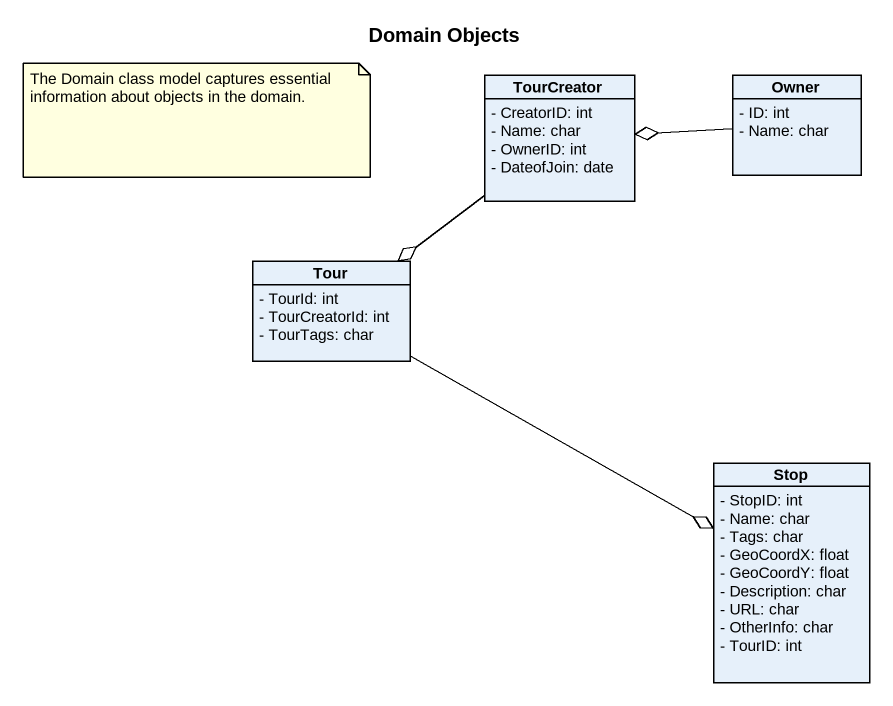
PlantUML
@startuml
title Domain Objects
hide circle
hide empty members
skinparam classAttributeIconSize 0
class TourCreator {
  - CreatorID: int
  - Name: char
  - OwnerID: int
  - DateofJoin: date
}
class Owner {
  - ID: int
  - Name: char
}
class Tour {
  - TourId: int
  - TourCreatorId: int
  - TourTags: char
}
class "Stop" as Stop_ {
  - StopID: int
  - Name: char
  - Tags: char
  - GeoCoordX: float
  - GeoCoordY: float
  - Description: char
  - URL: char
  - OtherInfo: char
  - TourID: int
}
TourCreator --o Tour
Owner -left-o TourCreator
Tour -right-o Stop_
note as N1
  The Domain class model captures essential information about objects in the domain.
end note
@enduml
